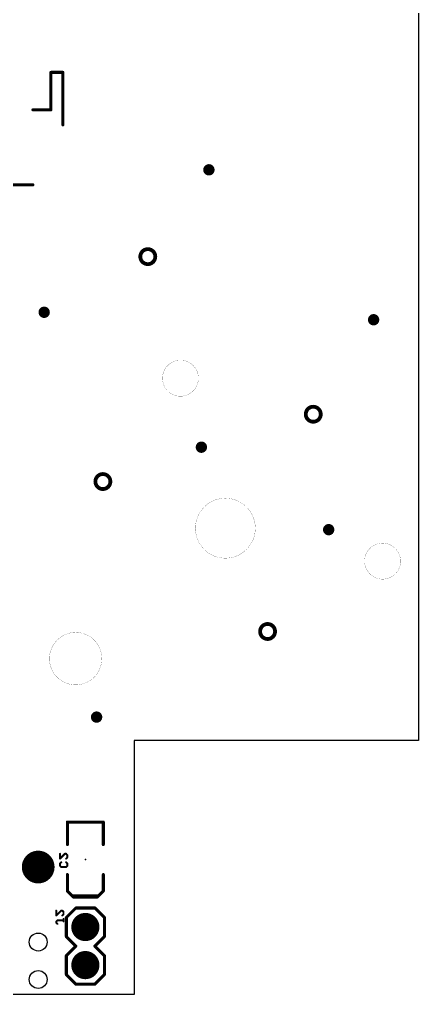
# Model space of a CAD drawing. Extents: x -7 to 70, y 0 to 116.
# Drawn here: x 42.9 to 69.5, y 0 to 65 of the extents above; entities that cross this region are included whole.
import ezdxf

# ---------------------------------------------------------------- set-up
doc = ezdxf.new("R2010")
doc.units = 0
for name, color, linetype in [('17', 94, 'CONTINUOUS'), ('18', 94, 'CONTINUOUS'), ('20', 178, 'CONTINUOUS'), ('22', 250, 'CONTINUOUS'), ('24', 178, 'CONTINUOUS'), ('26', 250, 'CONTINUOUS'), ('52', 6, 'CONTINUOUS')]:
    doc.layers.add(name, color=color, linetype=linetype)

# ---------------------------------------------------------------- blocks, each defined once
blk = doc.blocks.new('ROUNDP')
at = {"const_width": 0.5}
blk.add_lwpolyline([(0, -0.25, 1), (0, 0.25, 1), (0, -0.25)], format="xyb", dxfattribs=at)
blk = doc.blocks.new('RECT')
blk.add_solid([(-0.5, -0.5), (0.5, -0.5), (-0.5, 0.5), (0.5, 0.5)])
blk = doc.blocks.new('ROUNDV')
at = {"const_width": 0.5}
blk.add_lwpolyline([(0, -0.25, 1), (0, 0.25, 1), (0, -0.25)], format="xyb", dxfattribs=at)

msp = doc.modelspace()

# ---------------------------------------------------------------- linework, layer by layer
at = {"layer": '20'}
for p, q in [((69.5, 114), (69.5, 16.95)), ((69.5, 16.95), (50.5, 16.95)), ((50.5, 16.95), (50.5, 0)), ((50.5, 0), (0, 0))]:
    msp.add_line(p, q, dxfattribs=at)
for points, const_width in [([(51.42, 48.71, 1), (51.42, 49.71, 1), (51.42, 48.71)], 0.254), ([(53.6, 39.9, 1), (53.6, 42.3, 1), (53.6, 39.9)], 0.01), ([(62.47, 38.2, 1), (62.47, 39.2, 1), (62.47, 38.2)], 0.254), ([(48.42, 33.71, 1), (48.42, 34.71, 1), (48.42, 33.71)], 0.254), ([(56.6, 29.1, 1), (56.6, 33.1, 1), (56.6, 29.1)], 0.01), ([(67.1, 27.7, 1), (67.1, 30.1, 1), (67.1, 27.7)], 0.01), ([(59.42, 23.71, 1), (59.42, 24.71, 1), (59.42, 23.71)], 0.254), ([(46.6, 20.65, 1), (46.6, 24.15, 1), (46.6, 20.65)], 0.01)]:
    msp.add_lwpolyline(points, format="xyb", dxfattribs=dict(at, const_width=const_width))
for centre, radius in [((51.42, 49.21), 0.5), ((62.47, 38.7), 0.5), ((48.42, 34.21), 0.5), ((59.42, 24.21), 0.5), ((44.1, 3.5), 0.6), ((44.1, 1), 0.6)]:
    msp.add_circle(centre, radius, dxfattribs=at)
at = {"layer": '22', "const_width": 0.2032}
for points in [[(44.95, 59), (44.95, 61.5)], [(44.95, 61.5), (45.75, 61.5)], [(45.75, 61.5), (45.75, 58)], [(43.75, 59), (44.95, 59)], [(43.75, 54), (39.75, 54)], [(46.488, 6.587), (48.012, 6.587)], [(45.98, 5.135), (46.615, 5.77)], [(46.615, 5.77), (47.885, 5.77)], [(47.885, 5.77), (48.52, 5.135)], [(45.98, 5.135), (45.98, 3.865)], [(48.52, 3.865), (48.52, 5.135)], [(45.98, 3.865), (46.615, 3.23)], [(47.885, 3.23), (48.52, 3.865)], [(46.615, 3.23), (45.98, 2.595)], [(48.52, 2.595), (47.885, 3.23)], [(45.98, 2.595), (45.98, 1.325)], [(48.52, 1.325), (48.52, 2.595)], [(45.98, 1.325), (46.615, 0.69)], [(47.885, 0.69), (48.52, 1.325)], [(46.615, 0.69), (47.885, 0.69)]]:
    msp.add_lwpolyline(points, dxfattribs=at)
at = {"layer": '22', "const_width": 0.1016}
for points in [[(45.0008, 61.5, 1), (44.8992, 61.5)], [(44.95, 61.5508, 1), (44.95, 61.4492)], [(45.8008, 61.5, 1), (45.6992, 61.5)], [(45.75, 61.4492, 1), (45.75, 61.5508)], [(43.75, 59.0508, 1), (43.75, 58.9492)], [(44.8992, 59, 1), (45.0008, 59)], [(44.95, 58.9492, 1), (44.95, 59.0508)], [(45.6992, 58, 1), (45.8008, 58)], [(43.75, 53.9492, 1), (43.75, 54.0508)], [(46.488, 6.6378, 1), (46.488, 6.5362)], [(48.012, 6.5362, 1), (48.012, 6.6378)], [(46.615, 5.8208, 1), (46.615, 5.7192)], [(46.6509, 5.7341, 1), (46.5791, 5.8059)], [(47.9209, 5.8059, 1), (47.8491, 5.7341)], [(47.885, 5.7192, 1), (47.885, 5.8208)], [(46.0308, 5.135, 1), (45.9292, 5.135)], [(45.9441, 5.1709, 1), (46.0159, 5.0991)], [(48.5708, 5.135, 1), (48.4692, 5.135)], [(48.4841, 5.0991, 1), (48.5559, 5.1709)], [(46.0159, 3.9009, 1), (45.9441, 3.8291)], [(45.9292, 3.865, 1), (46.0308, 3.865)], [(48.4692, 3.865, 1), (48.5708, 3.865)], [(48.5559, 3.8291, 1), (48.4841, 3.9009)], [(46.6509, 3.1941, 1), (46.5791, 3.2659)], [(46.5791, 3.1941, 1), (46.6509, 3.2659)], [(47.9209, 3.2659, 1), (47.8491, 3.1941)], [(47.8491, 3.2659, 1), (47.9209, 3.1941)], [(46.0308, 2.595, 1), (45.9292, 2.595)], [(45.9441, 2.6309, 1), (46.0159, 2.5591)], [(48.5708, 2.595, 1), (48.4692, 2.595)], [(48.4841, 2.5591, 1), (48.5559, 2.6309)], [(46.0159, 1.3609, 1), (45.9441, 1.2891)], [(45.9292, 1.325, 1), (46.0308, 1.325)], [(48.4692, 1.325, 1), (48.5708, 1.325)], [(48.5559, 1.2891, 1), (48.4841, 1.3609)], [(46.615, 0.7408, 1), (46.615, 0.6392)], [(46.5791, 0.6541, 1), (46.6509, 0.7259)], [(47.8491, 0.7259, 1), (47.9209, 0.6541)], [(47.885, 0.6392, 1), (47.885, 0.7408)]]:
    msp.add_lwpolyline(points, format="xyb", dxfattribs=at)
at = {"layer": '24'}
for p in [(47.25, 9), (47.25, 4.5)]:
    msp.add_point(p, dxfattribs=at)
at = {"layer": '26', "const_width": 0.127}
for points in [[(45.5609, 9.3855), (45.5609, 9.0635)], [(45.5609, 9.0635), (45.8829, 9.3855)], [(45.8829, 9.3855), (45.9634, 9.3855)], [(45.9634, 9.3855), (46.0439, 9.305)], [(46.0439, 9.144), (45.9634, 9.0635)], [(46.0439, 9.305), (46.0439, 9.144)], [(45.5609, 8.7437), (45.6414, 8.8242)], [(45.5609, 8.5827), (45.5609, 8.7437)], [(45.6414, 8.5022), (45.5609, 8.5827)], [(45.9634, 8.5022), (45.6414, 8.5022)], [(45.9634, 8.8242), (46.0439, 8.7437)], [(46.0439, 8.5827), (45.9634, 8.5022)], [(46.0439, 8.7437), (46.0439, 8.5827)], [(45.3069, 5.5942), (45.3069, 5.2722)], [(45.3069, 5.2722), (45.6289, 5.5942)], [(45.6289, 5.5942), (45.7094, 5.5942)], [(45.7094, 5.5942), (45.7899, 5.5137)], [(45.7899, 5.3527), (45.7094, 5.2722)], [(45.7899, 5.5137), (45.7899, 5.3527)], [(45.3069, 4.8719), (45.3874, 4.9524)], [(45.3069, 4.7914), (45.3069, 4.8719)], [(45.3874, 4.7109), (45.3069, 4.7914)], [(45.3874, 4.9524), (45.7899, 4.9524)], [(45.7899, 4.8719), (45.7899, 5.0329)]]:
    msp.add_lwpolyline(points, dxfattribs=at)
at = {"layer": '26', "const_width": 0.0635}
for points in [[(45.5384, 9.0859, 1), (45.5834, 9.041)], [(45.5927, 9.3855, 1), (45.5292, 9.3855)], [(45.8829, 9.4173, 1), (45.8829, 9.3538)], [(45.9054, 9.3631, 1), (45.8605, 9.408)], [(45.9859, 9.408, 1), (45.941, 9.3631)], [(45.941, 9.0859, 1), (45.9859, 9.041)], [(45.9634, 9.3538, 1), (45.9634, 9.4173)], [(46.0757, 9.305, 1), (46.0122, 9.305)], [(46.0122, 9.144, 1), (46.0757, 9.144)], [(46.0215, 9.2826, 1), (46.0664, 9.3275)], [(46.0664, 9.1215, 1), (46.0215, 9.1664)], [(45.5384, 8.7661, 1), (45.5834, 8.7212)], [(45.5834, 8.6051, 1), (45.5384, 8.5602)], [(45.5292, 9.0635, 1), (45.5927, 9.0635)], [(45.5927, 8.7437, 1), (45.5292, 8.7437)], [(45.5292, 8.5827, 1), (45.5927, 8.5827)], [(45.6414, 8.5339, 1), (45.6414, 8.4704)], [(45.6639, 8.8017, 1), (45.6189, 8.8466)], [(45.6189, 8.4797, 1), (45.6639, 8.5246)], [(45.9859, 8.8466, 1), (45.941, 8.8017)], [(45.941, 8.5246, 1), (45.9859, 8.4797)], [(45.9634, 8.4704, 1), (45.9634, 8.5339)], [(46.0757, 8.7437, 1), (46.0122, 8.7437)], [(46.0122, 8.5827, 1), (46.0757, 8.5827)], [(46.0215, 8.7212, 1), (46.0664, 8.7661)], [(46.0664, 8.5602, 1), (46.0215, 8.6051)], [(45.3387, 5.5942, 1), (45.2751, 5.5942)], [(45.2751, 5.2722, 1), (45.3387, 5.2722)], [(45.2844, 5.2946, 1), (45.3294, 5.2497)], [(45.6289, 5.6259, 1), (45.6289, 5.5624)], [(45.6514, 5.5717, 1), (45.6065, 5.6166)], [(45.7319, 5.6166, 1), (45.687, 5.5717)], [(45.687, 5.2946, 1), (45.7319, 5.2497)], [(45.7094, 5.5624, 1), (45.7094, 5.6259)], [(45.8217, 5.5137, 1), (45.7582, 5.5137)], [(45.7582, 5.3527, 1), (45.8217, 5.3527)], [(45.7675, 5.4912, 1), (45.8124, 5.5361)], [(45.8124, 5.3302, 1), (45.7675, 5.3751)], [(45.3387, 4.8719, 1), (45.2751, 4.8719)], [(45.2751, 4.7914, 1), (45.3387, 4.7914)], [(45.2844, 4.8943, 1), (45.3294, 4.8494)], [(45.3294, 4.8138, 1), (45.2844, 4.7689)], [(45.3874, 4.9841, 1), (45.3874, 4.9206)], [(45.4099, 4.9299, 1), (45.3649, 4.9748)], [(45.3649, 4.6884, 1), (45.4099, 4.7333)], [(45.8217, 5.0329, 1), (45.7582, 5.0329)], [(45.7582, 4.8719, 1), (45.8217, 4.8719)], [(45.7899, 4.9206, 1), (45.7899, 4.9841)]]:
    msp.add_lwpolyline(points, format="xyb", dxfattribs=at)
at = {"layer": '52', "const_width": 0.2032}
for points in [[(48.45, 11.5), (46.05, 11.5)], [(46.05, 11.5), (46.05, 10)], [(48.45, 10), (48.45, 11.5)], [(46.05, 6.9), (46.05, 8)], [(48.45, 8), (48.45, 6.9)], [(46.45, 6.5), (46.05, 6.9)], [(48.05, 6.5), (46.45, 6.5)], [(48.45, 6.9), (48.05, 6.5)]]:
    msp.add_lwpolyline(points, dxfattribs=at)
at = {"layer": '52', "const_width": 0.1016}
for points in [[(46.05, 11.5508, 1), (46.05, 11.4492)], [(46.1008, 11.5, 1), (45.9992, 11.5)], [(48.5008, 11.5, 1), (48.3992, 11.5)], [(48.45, 11.4492, 1), (48.45, 11.5508)], [(45.9992, 10, 1), (46.1008, 10)], [(48.3992, 10, 1), (48.5008, 10)], [(46.1008, 8, 1), (45.9992, 8)], [(48.5008, 8, 1), (48.3992, 8)], [(46.0859, 6.9359, 1), (46.0141, 6.8641)], [(45.9992, 6.9, 1), (46.1008, 6.9)], [(46.45, 6.5508, 1), (46.45, 6.4492)], [(46.4141, 6.4641, 1), (46.4859, 6.5359)], [(48.0141, 6.5359, 1), (48.0859, 6.4641)], [(48.05, 6.4492, 1), (48.05, 6.5508)], [(48.3992, 6.9, 1), (48.5008, 6.9)], [(48.4859, 6.8641, 1), (48.4141, 6.9359)]]:
    msp.add_lwpolyline(points, format="xyb", dxfattribs=at)

# ---------------------------------------------------------------- block references
at = {"layer": '17'}
for p, xscale, yscale, rotation in [((44.1, 8.5), 2.1844, 2.1844, 90), ((44.1, 8.5), 2.1844, 2.1844, 90), ((47.25, 4.5), 1.8796, 1.8796, 180), ((47.25, 4.5), 1.8796, 1.8796, 180), ((47.25, 1.96), 1.8796, 1.8796, 180), ((47.25, 1.96), 1.8796, 1.8796, 180)]:
    msp.add_blockref('ROUNDP', p, dxfattribs=dict(at, xscale=xscale, yscale=yscale, rotation=rotation))
at = {"layer": '18', "xscale": 0.7564, "yscale": 0.7564}
for p in [(55.5, 55), (44.5, 45.5), (66.5, 45), (55, 36.5), (63.5, 31), (48, 18.5)]:
    msp.add_blockref('ROUNDV', p, dxfattribs=at)
at = {"layer": '52', "xscale": 0.508, "yscale": 0.508, "rotation": 270}
for p in [(47.25, 4.5), (47.25, 1.96)]:
    msp.add_blockref('RECT', p, dxfattribs=at)

doc.saveas('drawing.dxf')
